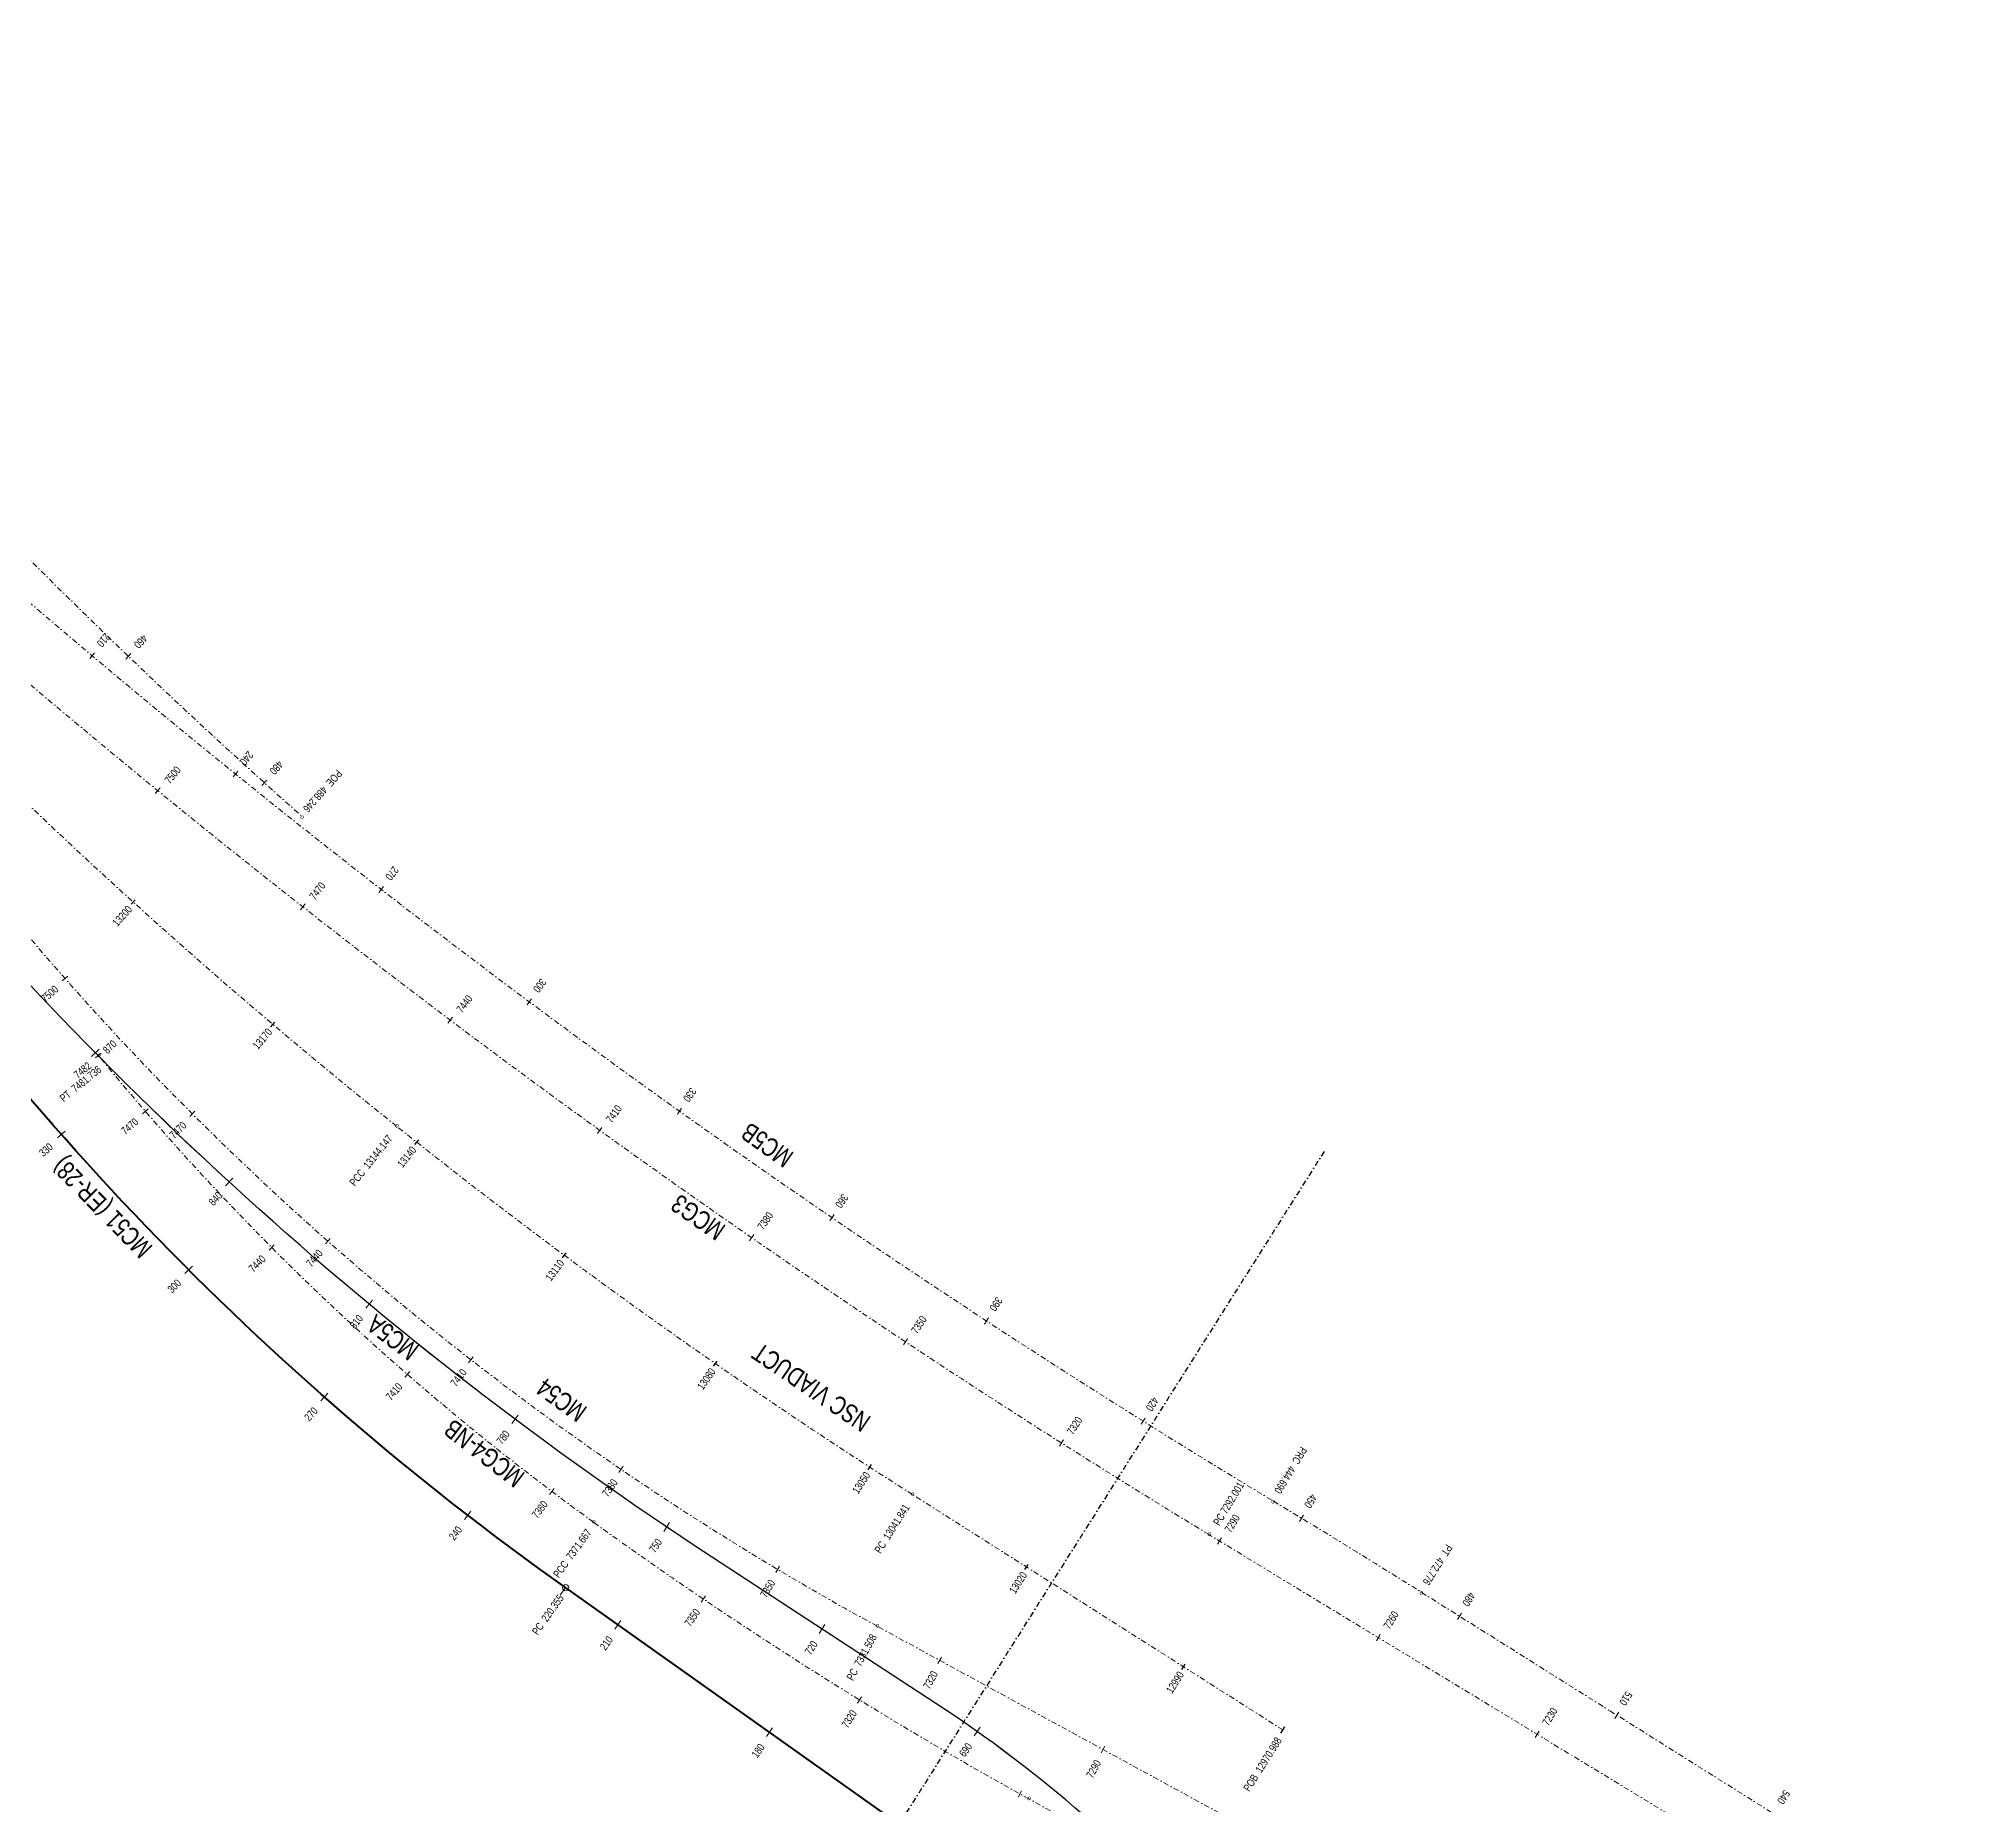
# Model space of a CAD drawing. Header units: metres. Extents: x 27146 to 29051, y 38350 to 42879.
# Drawn here: x 27642.9 to 27955.7, y 41898.5 to 42183.4 of the extents above; entities that cross this region are included whole.
import ezdxf
from ezdxf.enums import TextEntityAlignment as Align

# ---------------------------------------------------------------- set-up
doc = ezdxf.new("R2010")
doc.units = ezdxf.units.M
doc.header["$MEASUREMENT"] = 0
doc.linetypes.add('DGN Style 4', pattern=[1.772068, 0.885481, -0.44274, 0.001107, -0.44274])
for name, color, linetype, lineweight in [('C-_ANOT----_A1', 7, 'Continuous', 30), ('C-_ANOTSPNO_T-', 7, 'Continuous', 0), ('C-_CHNGVIA_T1', 3, 'Continuous', 13), ('C-_MC51----_01-_A1', 7, 'Continuous', 13), ('C-_MC51----_E-', 3, 'Continuous', 40), ('C-_MC5A----_01-_A1', 7, 'Continuous', 13), ('C-_MC5A----_01-_CH', 251, 'Continuous', 0), ('C-_MC5A----_E-', 40, 'Continuous', 30), ('C-_MC5B----_A', 7, 'Continuous', 0), ('C-_RAILCHNG_T1', 7, 'Continuous', 13), ('C-_ROADMALG_E-', 1, 'DGN Style 4', 13), ('C-_RSUPCHNG_T-', 3, 'Continuous', 13), ('C-_RSUPMALG_E-', 3, 'DGN Style 4', 13), ('C-_XR25CHNG_T-', 3, 'Continuous', 13), ('C-_XR25MALG_E-', 3, 'DGN Style 4', 13)]:
    doc.layers.add(name, color=color, linetype=linetype, lineweight=lineweight)
doc.styles.add('Detail Title 1 1000', font='WORKING.shx', dxfattribs={"width": 0.8, "height": 3})
doc.styles.add('Style-WORKING', font='WORKING.shx')

msp = doc.modelspace()

# ---------------------------------------------------------------- linework, layer by layer
at = {"layer": 'C-_ANOTSPNO_T-', "color": 7, "linetype": 'DGN Style 4', "lineweight": 30}
msp.add_line((27850.33, 42003.86), (27733.8, 41819.42), dxfattribs=at)
at = {"layer": 'C-_MC51----_01-_A1', "flags": 128}
for points in [[(27645.92, 42006.04), (27647.19, 42007.16)], [(27666.5, 41984.15), (27667.7, 41985.35)], [(27688.43, 41963.61), (27689.55, 41964.88)], [(27711.61, 41944.49), (27712.65, 41945.83)], [(27727.92, 41933.47), (27727.05, 41932.25)], [(27735.88, 41926.79), (27736.86, 41928.17)], [(27760.35, 41909.44), (27761.33, 41910.82)]]:
    msp.add_lwpolyline(points, dxfattribs=at)
at = {"layer": 'C-_MC51----_01-_A1'}
msp.add_circle((27727.92, 41933.47), 0.5, dxfattribs=at)
at = {"layer": 'C-_MC51----_E-'}
msp.add_line((27795.65, 41885.45), (27727.92, 41933.47), dxfattribs=at)
at = {"layer": 'C-_MC51----_E-', "extrusion": (0, 0, -1)}
msp.add_arc((-28002.64, 42320.97), 475, 305.3354, 326.8989, dxfattribs=at)
at = {"layer": 'C-_MC5A----_01-_CH', "linetype": 'Continuous', "flags": 128}
for points in [[(27652.07, 42018.96), (27653, 42019.72)], [(27652.07, 42018.96), (27653, 42019.72)], [(27673.05, 41998.32), (27674.2, 41999.58)], [(27695.68, 41978.57), (27696.77, 41979.87)], [(27719.27, 41959.96), (27720.28, 41961.32)], [(27743.75, 41942.55), (27744.7, 41943.96)], [(27768.83, 41926.08), (27769.76, 41927.5)], [(27793.84, 41909.56), (27794.82, 41910.95)]]:
    msp.add_lwpolyline(points, dxfattribs=at)
at = {"layer": 'C-_MC5A----_E-'}
msp.add_line((27787.67, 41914.78), (27751.47, 41938.44), dxfattribs=at)
at = {"layer": 'C-_MC5A----_E-', "flags": 128}
msp.add_lwpolyline([(28334.29, 41849.48), (28274.85, 41829.64, 0.104038), (28137.39, 41749.2), (28113.73, 41727.74, -0.502884), (27890.9, 41771.78), (27865.03, 41826.21, 0.137919), (27787.67, 41914.78), (27751.47, 41938.44, -0.079171), (27611.11, 42065.79), (27561.63, 42127.48)], format="xyb", dxfattribs=at)
at = {"layer": 'C-_MC5A----_E-', "extrusion": (0, 0, -1)}
msp.add_arc((-28080.89, 42442.56), 602.21, 303.16328, 321.2701, dxfattribs=at)
at = {"layer": 'C-_MC5A----_E-'}
msp.add_arc((27668.85, 41732.95), 217.21, 25.4262, 56.8367, dxfattribs=at)
at = {"layer": 'C-_MC5B----_A', "linetype": 'Continuous', "flags": 128}
for points in [[(27651.9, 42084.33), (27651.12, 42083.41)], [(27657.77, 42084.21), (27656.94, 42083.34)], [(27675.03, 42065.24), (27674.27, 42064.31)], [(27698.53, 42046.63), (27697.8, 42045.68)], [(27722.41, 42028.49), (27721.7, 42027.52)], [(27746.65, 42010.83), (27745.96, 42009.86)], [(27771.24, 41993.67), (27770.56, 41992.68)], [(27796.17, 41977), (27795.52, 41976)], [(27821.43, 41960.84), (27820.8, 41959.83)], [(27847.01, 41945.18), (27846.38, 41944.15)], [(27872.51, 41929.35), (27871.87, 41928.34)], [(27897.9, 41913.39), (27897.26, 41912.37)]]:
    msp.add_lwpolyline(points, dxfattribs=at)
at = {"layer": 'C-_RAILCHNG_T1', "linetype": 'Continuous', "flags": 128}
for points in [[(27661.71, 42061.63), (27662.47, 42062.56)], [(27685.14, 42042.87), (27685.88, 42043.82)], [(27646.69, 42031.38), (27647.59, 42032.17)], [(27708.93, 42024.59), (27709.66, 42025.54)], [(27651.44, 42019.18), (27652.65, 42020.38)], [(27659.63, 42009.96), (27660.54, 42010.75)], [(27667.26, 42009.5), (27668.11, 42010.35)], [(27733.09, 42006.78), (27733.79, 42007.75)], [(27689.15, 41988.94), (27689.95, 41989.84)], [(27757.6, 41989.46), (27758.28, 41990.44)], [(27680.06, 41987.94), (27680.91, 41988.79)], [(27782.45, 41972.63), (27783.11, 41973.63)], [(27712.27, 41969.77), (27713.01, 41970.71)], [(27701.99, 41967.43), (27702.78, 41968.33)], [(27807.63, 41956.3), (27808.27, 41957.31)], [(27736.53, 41952.06), (27737.2, 41953.05)], [(27725.33, 41948.52), (27726.05, 41949.47)], [(27833.13, 41940.48), (27833.76, 41941.5)], [(27761.83, 41935.89), (27762.45, 41936.92)], [(27749.81, 41931.13), (27750.49, 41932.13)], [(27858.76, 41924.89), (27859.39, 41925.91)], [(27788.01, 41921.2), (27788.59, 41922.25)], [(27775.03, 41914.84), (27775.66, 41915.86)], [(27814.35, 41906.83), (27814.92, 41907.88)], [(27884.39, 41909.29), (27885.01, 41910.32)], [(27800.93, 41899.65), (27801.51, 41900.7)]]:
    msp.add_lwpolyline(points, dxfattribs=at)
at = {"layer": 'C-_ROADMALG_E-', "color": 7, "linetype": 'DGN Style 4', "lineweight": 13}
for p, q in [((27889.77, 41906.72), (27831.74, 41942.03)), ((27866.07, 41932.69), (27896.34, 41913.66)), ((27864.59, 41880.09), (27778.2, 41927.24)), ((27896.45, 41913.59), (28013.81, 41839.81)), ((28172.78, 41734.54), (27889.91, 41906.64)), ((27855.22, 41870.19), (27802.67, 41899.37))]:
    msp.add_line(p, q, dxfattribs=at)
msp.add_arc((28611.38, 43223.5), 1490, 229.08772, 238.91817, dxfattribs=at)
at = {"layer": 'C-_ROADMALG_E-', "color": 7, "linetype": 'DGN Style 4', "lineweight": 13, "extrusion": (0, 0, -1)}
for centre, radius, start, end in [((-28611.38, 43223.5), 1500, 301.3165, 310.9312), ((-28010.57, 42352.99), 485.04, 298.6252, 321.1745), ((-27980.19, 42286.87), 422.99, 305.8594, 320.7685), ((-27067.76, 40662.77), 1500, 121.08183, 122.15465), ((-28142.46, 42511.37), 700.01, 299.03963, 305.85942)]:
    msp.add_arc(centre, radius, start, end, dxfattribs=at)
at = {"layer": 'C-_RSUPCHNG_T-', "lineweight": 30, "flags": 128}
for points in [[(27657.8, 42043.76), (27658.47, 42044.5)], [(27680.37, 42023.98), (27681.02, 42024.74)], [(27703.6, 42004.96), (27704.22, 42005.74)], [(27727.42, 41986.7), (27728.01, 41987.51)], [(27751.81, 41969.21), (27752.38, 41970.03)], [(27776.74, 41952.5), (27777.28, 41953.34)], [(27802.04, 41936.37), (27802.58, 41937.22)], [(27827.36, 41920.28), (27827.9, 41921.12)], [(27843.35, 41910), (27844, 41911.01)]]:
    msp.add_lwpolyline(points, dxfattribs=at)
at = {"layer": 'C-_RSUPMALG_E-'}
msp.add_line((27843.68, 41910.5), (27783.88, 41948.51), dxfattribs=at)
at = {"layer": 'C-_RSUPMALG_E-', "extrusion": (0, 0, -1)}
for centre, radius, start, end in [((-28261.35, 42709.83), 898.35, 308.61856, 333.17527), ((-28292.71, 42749.09), 948.6, 302.43923, 308.61856)]:
    msp.add_arc(centre, radius, start, end, dxfattribs=at)
at = {"layer": 'C-_XR25CHNG_T-', "flags": 128}
msp.add_lwpolyline([(27679.72, 42063.79), (27678.92, 42062.9)], dxfattribs=at)
at = {"layer": 'C-_XR25MALG_E-'}
msp.add_arc((28346.05, 42802.24), 995.23, 200.30557, 228.41399, dxfattribs=at)

# ---------------------------------------------------------------- texts
at = {"layer": 'C-_ANOT----_A1', "color": 7, "char_height": 3, "attachment_point": 6, "line_spacing_factor": 1.464, "style": 'Style-WORKING'}
for s, insert, rotation in [('\\H1x;\\W0.8;MC5B  ', (27756.8, 42007.49), 144.7108), ('\\H1x;\\W0.8;MCG3  ', (27745.51, 41995.89), 145.1029), ('\\H1x;\\W0.8;MC54  ', (27723.79, 41966.26), 144.1532), ('\\H1x;\\W0.8;MCG4-NB  ', (27708.9, 41959.65), 142.5409)]:
    msp.add_mtext(s, dxfattribs=dict(at, insert=insert, rotation=rotation))
at = {"layer": 'C-_CHNGVIA_T1', "char_height": 3, "attachment_point": 6, "line_spacing_factor": 1.464, "style": 'Style-WORKING'}
for s, insert, rotation in [('\\H1x;\\W0.8;MC51 (ER-28)  ', (27646.22, 42002.51), 134.4123), ('\\H1x;\\W0.8;MC5A   ', (27696.45, 41976.53), 142.9907), ('\\H1x;\\W0.8;NSC VIADUCT  ', (27758.58, 41971.93), 145.8039)]:
    msp.add_mtext(s, dxfattribs=dict(at, insert=insert, rotation=rotation))
at = {"layer": 'C-_MC51----_01-_A1', "char_height": 1.25, "style": 'Style-WORKING'}
for s, insert, attachment_point, rotation, line_spacing_factor in [('\\H1x;\\W0.8;330', (27644.07, 42004.13), 5, 41.4389, 0.96), ('\\H1x;\\W0.8;300', (27664.78, 41982.13), 5, 45.0576, 0.96), ('\\H1x;\\W0.8;270', (27686.84, 41961.48), 5, 48.6763, 0.96), ('\\H1x;\\W0.8;240', (27710.16, 41942.26), 5, 52.2949, 0.96), ('\\H1x;\\W0.8;PC  220.355', (27727.22, 41932.13), 6, 54.6646, 1.464), ('\\H1x;\\W0.8;210', (27734.51, 41924.51), 5, 54.6646, 0.96), ('\\H1x;\\W0.8;180', (27758.99, 41907.15), 5, 54.6646, 0.96)]:
    msp.add_mtext(s, dxfattribs=dict(at, insert=insert, attachment_point=attachment_point, rotation=rotation, line_spacing_factor=line_spacing_factor))
at = {"layer": 'C-_MC5A----_01-_A1', "linetype": 'Continuous', "char_height": 1.25, "attachment_point": 5, "line_spacing_factor": 0.96, "style": 'Style-WORKING'}
for s, insert, rotation in [('\\H1x;\\W0.8;870', (27654.37, 42020.74), 44.5919), ('\\H1x;\\W0.8;840', (27671.42, 41996.23), 47.4462), ('\\H1x;\\W0.8;810', (27694.15, 41976.39), 50.3005), ('\\H1x;\\W0.8;780', (27717.84, 41957.71), 53.1548), ('\\H1x;\\W0.8;750', (27742.44, 41940.24), 56.009), ('\\H1x;\\W0.8;720', (27767.56, 41923.75), 56.8367), ('\\H1x;\\W0.8;690', (27792.48, 41907.28), 54.7133)]:
    msp.add_mtext(s, dxfattribs=dict(at, insert=insert, rotation=rotation))
at = {"layer": 'C-_MC5B----_A', "linetype": 'Continuous', "style": 'Style-WORKING'}
for rotation, p in [(328.9182, (27842.15, 41947.41)), (327.8453, (27866.07, 41932.69))]:
    msp.add_text('o', height=0.75, rotation=rotation, dxfattribs=at).set_placement(p, align=Align.MIDDLE_CENTER)
at = {"layer": 'C-_MC5B----_A', "linetype": 'Continuous', "char_height": 1.25, "attachment_point": 6, "line_spacing_factor": 1.464}
for s, insert, rotation, style in [('\\H1x;\\W0.8;210', (27652.64, 42085.54), 229.8935, 'Style-WORKING'), ('\\H1x;\\W0.8;240', (27675.74, 42066.46), 231.0471, 'Style-WORKING'), ('\\H1x;\\W0.8;270', (27699.23, 42047.86), 232.2007, 'Style-WORKING'), ('\\H1x;\\W0.8;300', (27723.08, 42029.74), 233.3543, 'Style-WORKING'), ('\\H1x;\\W0.8;330', (27747.3, 42012.09), 234.508, 'Style-WORKING'), ('\\H1x;\\W0.8;360', (27771.86, 41994.94), 235.6616, 'Style-WORKING'), ('\\H1x;\\W0.8;390', (27796.76, 41978.29), 236.8152, 'Style-WORKING'), ('\\H1x;\\W0.8;420', (27822, 41962.14), 237.9688, 'Style-WORKING'), ('\\H1x;\\W0.8;PRC  444.690', (27842.75, 41948.81), 238.9182, 'Style-WORKING'), ('\\H1x;\\W0.8;450', (27847.56, 41946.48), 238.7153, 'Style-WORKING'), ('\\H1x;\\W0.8;PT  472.776', (27866.69, 41934.07), 237.8453, 'Style-WORKING'), ('\\H1x;\\W0.8;480', (27873.07, 41930.65), 237.8453, 'Style-WORKING'), ('\\H1x;\\W0.8;510', (27898.42, 41914.64), 237.8453, 'Detail Title 1 1000'), ('\\H1x;\\W0.8;540', (27923.87, 41898.72), 237.8453, 'Style-WORKING')]:
    msp.add_mtext(s, dxfattribs=dict(at, insert=insert, rotation=rotation, style=style))
at = {"layer": 'C-_RAILCHNG_T1', "linetype": 'Continuous', "char_height": 1.25, "style": 'Style-WORKING'}
for s, insert, attachment_point, rotation, line_spacing_factor in [('\\H1x;\\W0.8;7500', (27664.07, 42063.07), 7, 50.7385, 1.464), ('\\H1x;\\W0.8;7470', (27687.46, 42044.35), 7, 51.8844, 1.464), ('\\H1x;\\W0.8;7500', (27645.78, 42030.3), 6, 41.4715, 1.464), ('\\H1x;\\W0.8;7440', (27711.23, 42026.11), 7, 53.0304, 1.464), ('\\H1x;\\W0.8;PT  7481.736', (27652.76, 42017.32), 6, 39.2315, 1.464), ('\\H1x;\\W0.8;7482', (27651.12, 42017.92), 6, 39.2315, 1.464), ('\\H1x;\\W0.8;7482', (27651.12, 42017.92), 6, 39.2315, 1.464), ('\\H1x;\\W0.8;7410', (27735.36, 42008.35), 7, 54.1763, 1.464), ('\\H1x;\\W0.8;7470', (27658.71, 42008.89), 6, 40.8211, 1.464), ('\\H1x;\\W0.8;7470', (27666.42, 42008.36), 6, 45.0153, 1.464), ('\\H1x;\\W0.8;7380', (27759.83, 41991.07), 7, 55.3222, 1.464), ('\\H1x;\\W0.8;7440', (27679.21, 41986.81), 6, 44.8847, 1.464), ('\\H1x;\\W0.8;7440', (27688.38, 41987.75), 6, 48.5591, 1.464), ('\\H1x;\\W0.8;7350', (27784.65, 41974.29), 7, 56.4681, 1.464), ('\\H1x;\\W0.8;7410', (27711.57, 41968.53), 6, 52.1029, 1.464), ('\\H1x;\\W0.8;7410', (27701.23, 41966.23), 6, 48.9483, 1.464), ('\\H1x;\\W0.8;7320', (27809.8, 41958.01), 7, 57.614, 1.464), ('\\H1x;\\W0.8;7380', (27735.91, 41950.79), 6, 55.6467, 1.464), ('\\H1x;\\W0.8;PC 7292.001', (27832.35, 41944), 1, 58.6835, 0.9), ('\\H1x;\\W0.8;7380', (27724.65, 41947.27), 6, 53.0119, 1.464), ('\\H1x;\\W0.8;PCC  7371.667', (27731.69, 41942.71), 6, 54.1406, 1.464), ('\\H1x;\\W0.8;7290', (27835.27, 41942.22), 7, 58.6835, 1.464), ('\\H1x;\\W0.8;7350', (27761.3, 41934.58), 6, 59.1905, 1.464), ('\\H1x;\\W0.8;7350', (27749.2, 41929.86), 6, 55.914, 1.464), ('\\H1x;\\W0.8;7260', (27860.9, 41926.63), 7, 58.6835, 1.464), ('\\H1x;\\W0.8;PC  7331.508', (27777.66, 41925.82), 6, 61.3748, 1.464), ('\\H1x;\\W0.8;7320', (27787.53, 41919.87), 6, 61.3748, 1.464), ('\\H1x;\\W0.8;7230', (27886.53, 41911.04), 7, 58.6835, 1.464), ('\\H1x;\\W0.8;7320', (27774.48, 41913.54), 6, 58.3696, 1.464), ('\\H1x;\\W0.8;7290', (27813.86, 41905.5), 6, 61.3748, 1.464)]:
    msp.add_mtext(s, dxfattribs=dict(at, insert=insert, attachment_point=attachment_point, rotation=rotation, line_spacing_factor=line_spacing_factor))
at = {"layer": 'C-_ROADMALG_E-', "color": 7, "linetype": 'Continuous', "lineweight": 0, "style": 'Style-WORKING'}
for rotation, p in [(129.2315, (27652.54, 42019.34)), (144.1406, (27732.4, 41944.05)), (148.6835, (27831.74, 41942.03)), (151.3748, (27778.2, 41927.24)), (150.9604, (27802.67, 41899.37))]:
    msp.add_text('o', height=0.75, rotation=rotation, dxfattribs=at).set_placement(p, align=Align.MIDDLE_CENTER)
at = {"layer": 'C-_ROADMALG_E-', "color": 7, "linetype": 'DGN Style 4', "lineweight": 0, "style": 'Style-WORKING'}
for rotation, p in [(148.6835, (27831.74, 41942.03)), (151.3748, (27778.2, 41927.24)), (151.3748, (27778.2, 41927.24)), (150.9604, (27802.67, 41899.37)), (150.9604, (27802.67, 41899.37))]:
    msp.add_text('o', height=0.75, rotation=rotation, dxfattribs=at).set_placement(p, align=Align.MIDDLE_CENTER)
at = {"layer": 'C-_RSUPCHNG_T-', "char_height": 1.25, "attachment_point": 6, "style": 'Style-WORKING'}
for s, insert, rotation, line_spacing_factor in [('\\H1x;\\W0.8;13200', (27657.62, 42043.25), 47.8192, 0.84), ('\\H1x;\\W0.8;13170', (27680.21, 42023.46), 49.7326, 0.84), ('\\H1x;\\W0.8;PCC  13144.147', (27699.6, 42006.27), 51.3814, 1.464), ('\\H1x;\\W0.8;13140', (27703.45, 42004.44), 51.6319, 0.84), ('\\H1x;\\W0.8;13110', (27727.29, 41986.18), 53.4439, 0.84), ('\\H1x;\\W0.8;13080', (27751.7, 41968.68), 55.256, 0.84), ('\\H1x;\\W0.8;13050', (27776.64, 41951.96), 57.068, 0.84), ('\\H1x;\\W0.8;13020', (27801.95, 41935.84), 57.5608, 0.84), ('\\H1x;\\W0.8;12990', (27827.27, 41919.75), 57.5608, 0.84)]:
    msp.add_mtext(s, dxfattribs=dict(at, insert=insert, rotation=rotation, line_spacing_factor=line_spacing_factor))
at = {"layer": 'C-_RSUPMALG_E-', "linetype": 'Continuous', "style": 'Style-WORKING'}
for rotation, p in [(141.3814, (27700.66, 42007.93)), (147.5608, (27783.88, 41948.51))]:
    msp.add_text('o', height=0.75, rotation=rotation, dxfattribs=at).set_placement(p, align=Align.MIDDLE_CENTER)
at = {"layer": 'C-_RSUPMALG_E-', "linetype": 'Continuous', "char_height": 1.25, "attachment_point": 6, "line_spacing_factor": 1.464, "style": 'Style-WORKING'}
for s, insert, rotation in [('\\H1x;\\W0.8;POE  488.246', (27685.92, 42058.89), 228.414), ('\\H1x;\\W0.8;PC  13041.841', (27783, 41946.74), 57.5608), ('\\H1x;\\W0.8;POB  12970.988', (27843.05, 41909.13), 57.5608)]:
    msp.add_mtext(s, dxfattribs=dict(at, insert=insert, rotation=rotation))
at = {"layer": 'C-_XR25CHNG_T-', "char_height": 1.25, "attachment_point": 6, "line_spacing_factor": 1.464, "style": 'Style-WORKING'}
for s, insert, rotation in [('\\H1x;\\W0.8;460', (27658.59, 42085.36), 226.2122), ('\\H1x;\\W0.8;480', (27680.51, 42064.97), 227.9393)]:
    msp.add_mtext(s, dxfattribs=dict(at, insert=insert, rotation=rotation))
at = {"layer": 'C-_XR25MALG_E-', "linetype": 'Continuous', "style": 'Style-WORKING'}
msp.add_text('o', height=0.75, rotation=318.414, dxfattribs=at).set_placement((27685.47, 42057.85), align=Align.MIDDLE_CENTER)

doc.saveas('drawing.dxf')
